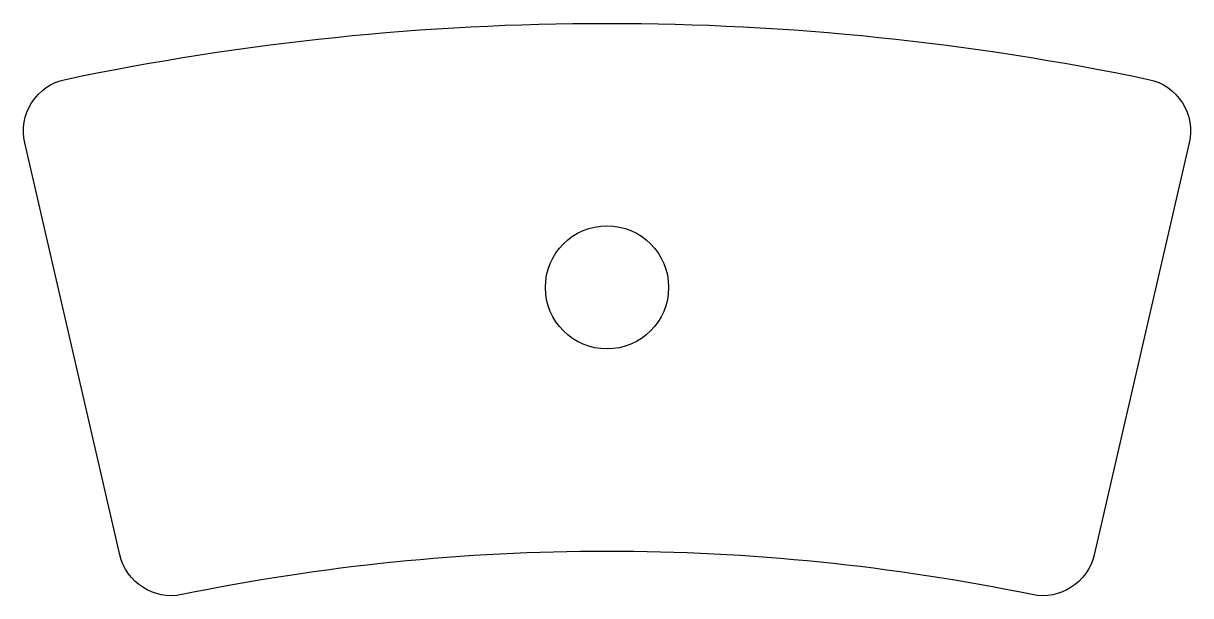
# Model space of a CAD drawing. Header units: millimetres. Extents: x -33.1 to 33.1, y -17.6 to 14.9.
import ezdxf

# ---------------------------------------------------------------- set-up
doc = ezdxf.new("R2010")
doc.units = ezdxf.units.MM
doc.layers.get('0').update_dxf_attribs({"linetype": 'CONTINUOUS'})

msp = doc.modelspace()

# ---------------------------------------------------------------- linework, layer by layer
msp.add_lwpolyline([(30.753, 11.706, -0.420204), (33.061, 8.095), (27.661, -15.295, -0.407087), (24.134, -17.559, 0.101597), (-24.134, -17.559, -0.407087), (-27.661, -15.295), (-33.061, 8.095, -0.420204), (-30.753, 11.706, -0.10361)], format="xyb", close=True)
msp.add_circle((0, -0.107), 3.5)

doc.saveas('drawing.dxf')
